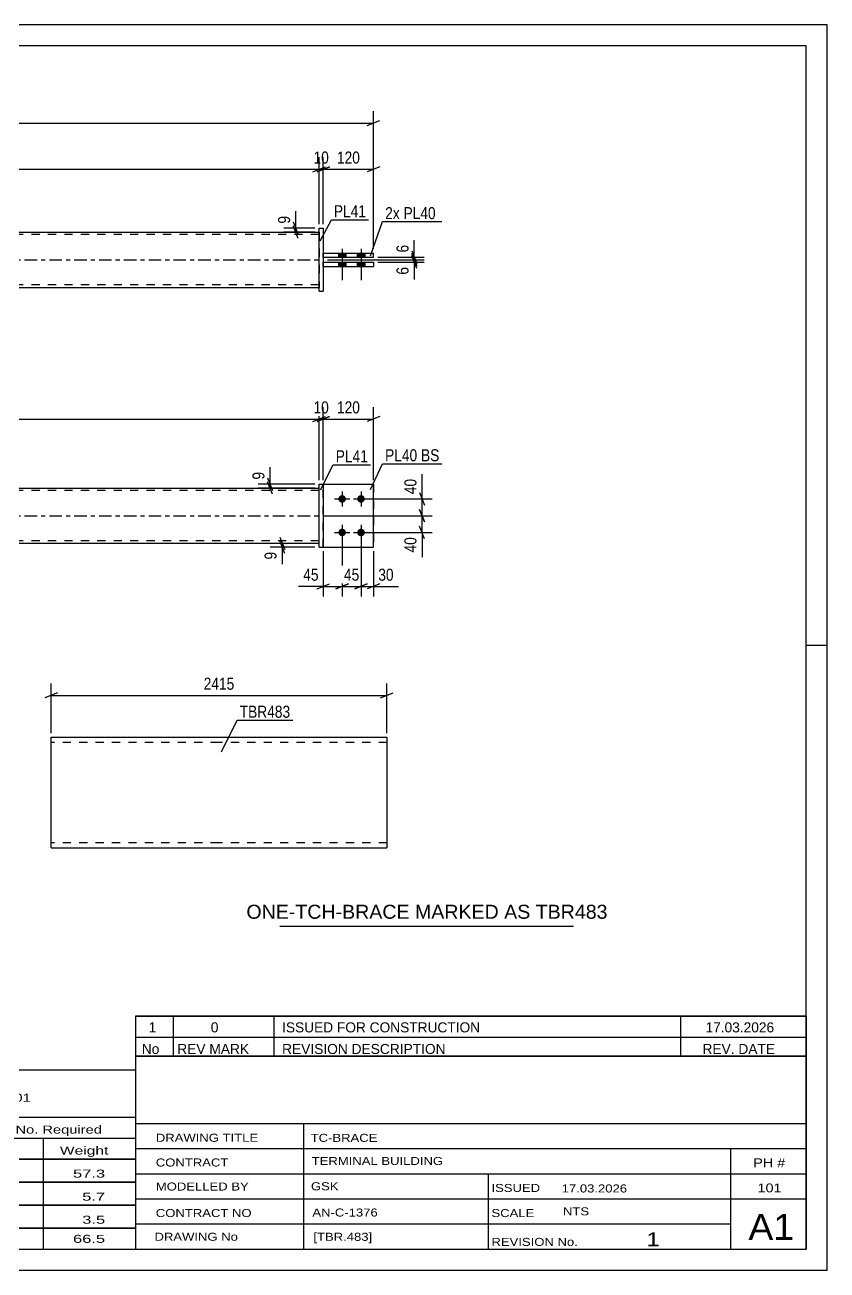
# Model space of a CAD drawing. Header units: millimetres. Extents: x 0 to 420, y 0 to 297.
# Drawn here: x 228.7 to 420, y 0 to 297 of the extents above; entities that cross this region are included whole.
import ezdxf

# ---------------------------------------------------------------- set-up
doc = ezdxf.new("R2010")
doc.units = ezdxf.units.MM
doc.linetypes.add('DXK_LINE_DOT2', pattern=[3.9198, 1.9599, -1.9599])
doc.linetypes.add('DXK_LINE_DOT3', pattern=[5.9187, 2.979, -0.9799, 0.9799, -0.9799])
doc.styles.add('Arial', font='ARIAL.TTF', dxfattribs={"height": 0.2})
doc.styles.add('Arial Narrow', font='ARIALN.TTF', dxfattribs={"height": 0.2})

# ---------------------------------------------------------------- blocks, each defined once
blk = doc.blocks.new('Unknown-582683763-1127')
at = {"color": 5, "linetype": 'Continuous'}
for p, q in [((420, 297), (0, 297)), ((420, 0), (420, 297)), ((415, 292), (5, 292)), ((415, 5), (415, 292)), ((420, 149), (415, 149)), ((5, 5), (415, 5)), ((0, 0), (420, 0))]:
    blk.add_line(p, q, dxfattribs=at)
blk = doc.blocks.new('Part-582683763-1392 - 1364')
at = {"color": 7, "linetype": 'DXK_LINE_DOT2'}
for p, q in [((299.83, 187.44), (311.83, 187.44)), ((299.83, 172.44), (299.83, 187.44)), ((299.83, 187.44), (311.83, 187.44)), ((311.83, 187.44), (311.83, 187.44)), ((311.83, 187.44), (311.83, 172.44)), ((299.83, 172.44), (299.83, 172.44)), ((299.83, 172.44), (311.83, 172.44)), ((299.83, 172.44), (311.83, 172.44))]:
    blk.add_line(p, q, dxfattribs=at)
blk = doc.blocks.new('Part-582683763-1413 - 1364')
at = {"color": 2, "linetype": 'Continuous'}
for p, q in [((298.83, 187.44), (299.83, 187.44)), ((298.83, 172.44), (298.83, 187.44)), ((299.83, 187.44), (299.83, 172.44)), ((298.83, 172.44), (298.83, 172.44)), ((298.83, 172.44), (299.83, 172.44))]:
    blk.add_line(p, q, dxfattribs=at)
at = {"color": 7, "linetype": 'DXK_LINE_DOT2'}
for p, q in [((298.83, 187.44), (299.83, 187.44)), ((298.83, 172.44), (299.83, 172.44))]:
    blk.add_line(p, q, dxfattribs=at)
blk = doc.blocks.new('Part-582683763-1397 - 1364')
at = {"color": 2, "linetype": 'Continuous'}
for p, q in [((299.83, 187.44), (311.83, 187.44)), ((311.83, 187.44), (311.83, 187.44)), ((311.83, 172.44), (311.83, 187.44)), ((299.83, 172.44), (311.83, 172.44))]:
    blk.add_line(p, q, dxfattribs=at)
at = {"color": 7, "linetype": 'DXK_LINE_DOT2'}
for p, q in [((299.83, 187.44), (311.83, 187.44)), ((299.83, 172.44), (299.83, 187.44)), ((299.83, 172.44), (299.83, 172.44)), ((299.83, 172.44), (311.83, 172.44))]:
    blk.add_line(p, q, dxfattribs=at)
blk = doc.blocks.new('Part-582683763-1412 - 1364')
at = {"linetype": 'Continuous'}
blk.add_hatch(color=2, dxfattribs=at).paths.add_polyline_path([(152.73, 186.54), (151.93, 187.94), (153.53, 187.94)])
at = {"color": 2, "linetype": 'Continuous'}
for p, q in [((152.73, 186.54), (151.93, 187.94)), ((151.93, 187.94), (153.53, 187.94)), ((153.53, 187.94), (152.73, 186.54)), ((122.73, 186.54), (210.73, 186.54)), ((210.83, 186.54), (298.83, 186.54)), ((210.73, 173.34), (122.73, 173.34)), ((298.83, 173.34), (210.83, 173.34))]:
    blk.add_line(p, q, dxfattribs=at)
at = {"color": 7, "linetype": 'DXK_LINE_DOT2'}
for p, q in [((122.73, 173.34), (122.73, 186.54)), ((210.73, 185.94), (122.73, 185.94)), ((298.83, 185.94), (210.83, 185.94)), ((298.83, 173.34), (298.83, 186.54)), ((210.73, 173.94), (122.73, 173.94)), ((298.83, 173.94), (210.83, 173.94))]:
    blk.add_line(p, q, dxfattribs=at)
at = {"color": 7, "linetype": 'DXK_LINE_DOT3'}
for p, q in [((122.73, 179.94), (210.73, 179.94)), ((210.83, 179.94), (298.83, 179.94))]:
    blk.add_line(p, q, dxfattribs=at)
at = {"color": 2, "linetype": 'Continuous'}
blk.add_circle((152.73, 187.44), 1, dxfattribs=at)
blk = doc.blocks.new('Bolt-582683763-1425 - 1364')
at = {"linetype": 'Continuous'}
for points in [[(304.33, 184.84), (304.52, 184.82), (304.69, 184.76), (304.86, 184.67), (305, 184.54), (305.11, 184.39), (305.18, 184.22), (305.22, 184.03), (305.22, 183.85), (305.18, 183.66), (305.11, 183.49), (305, 183.34), (304.86, 183.21), (304.69, 183.12), (304.52, 183.06), (304.33, 183.04), (304.14, 183.06), (303.96, 183.12), (303.8, 183.21), (303.66, 183.34), (303.55, 183.49), (303.47, 183.66), (303.43, 183.85), (303.43, 184.03), (303.47, 184.22), (303.55, 184.39), (303.66, 184.54), (303.8, 184.67), (303.96, 184.76), (304.14, 184.82)], [(308.83, 184.84), (309.02, 184.82), (309.19, 184.76), (309.36, 184.67), (309.5, 184.54), (309.61, 184.39), (309.68, 184.22), (309.72, 184.03), (309.72, 183.85), (309.68, 183.66), (309.61, 183.49), (309.5, 183.34), (309.36, 183.21), (309.19, 183.12), (309.02, 183.06), (308.83, 183.04), (308.64, 183.06), (308.46, 183.12), (308.3, 183.21), (308.16, 183.34), (308.05, 183.49), (307.97, 183.66), (307.93, 183.85), (307.93, 184.03), (307.97, 184.22), (308.05, 184.39), (308.16, 184.54), (308.3, 184.67), (308.46, 184.76), (308.64, 184.82)], [(304.33, 176.84), (304.52, 176.82), (304.69, 176.76), (304.86, 176.67), (305, 176.54), (305.11, 176.39), (305.18, 176.22), (305.22, 176.03), (305.22, 175.85), (305.18, 175.66), (305.11, 175.49), (305, 175.34), (304.86, 175.21), (304.69, 175.12), (304.52, 175.06), (304.33, 175.04), (304.14, 175.06), (303.96, 175.12), (303.8, 175.21), (303.66, 175.34), (303.55, 175.49), (303.47, 175.66), (303.43, 175.85), (303.43, 176.03), (303.47, 176.22), (303.55, 176.39), (303.66, 176.54), (303.8, 176.67), (303.96, 176.76), (304.14, 176.82)], [(308.83, 176.84), (309.02, 176.82), (309.19, 176.76), (309.36, 176.67), (309.5, 176.54), (309.61, 176.39), (309.68, 176.22), (309.72, 176.03), (309.72, 175.85), (309.68, 175.66), (309.61, 175.49), (309.5, 175.34), (309.36, 175.21), (309.19, 175.12), (309.02, 175.06), (308.83, 175.04), (308.64, 175.06), (308.46, 175.12), (308.3, 175.21), (308.16, 175.34), (308.05, 175.49), (307.97, 175.66), (307.93, 175.85), (307.93, 176.03), (307.97, 176.22), (308.05, 176.39), (308.16, 176.54), (308.3, 176.67), (308.46, 176.76), (308.64, 176.82)]]:
    blk.add_hatch(color=1, dxfattribs=at).paths.add_polyline_path(points)
at = {"color": 1, "linetype": 'Continuous'}
for p, q in [((304.33, 185.74), (304.33, 182.14)), ((308.83, 185.74), (308.83, 182.14)), ((302.53, 183.94), (306.13, 183.94)), ((307.03, 183.94), (310.63, 183.94)), ((302.53, 175.94), (306.13, 175.94)), ((304.33, 177.74), (304.33, 174.14)), ((307.03, 175.94), (310.63, 175.94)), ((308.83, 177.74), (308.83, 174.14))]:
    blk.add_line(p, q, dxfattribs=at)
blk = doc.blocks.new('Bolt-582683763-1770 - 1765')
at = {"linetype": 'Continuous'}
for points in [[(305.23, 242.59), (303.43, 242.59), (303.43, 241.59), (305.23, 241.59)], [(305.23, 242.59), (303.43, 242.59), (303.43, 241.59), (305.23, 241.59)], [(309.73, 242.59), (307.93, 242.59), (307.93, 241.59), (309.73, 241.59)], [(309.73, 242.59), (307.93, 242.59), (307.93, 241.59), (309.73, 241.59)], [(305.23, 240.39), (303.43, 240.39), (303.43, 239.39), (305.23, 239.39)], [(305.23, 240.39), (303.43, 240.39), (303.43, 239.39), (305.23, 239.39)], [(309.73, 240.39), (307.93, 240.39), (307.93, 239.39), (309.73, 239.39)], [(309.73, 240.39), (307.93, 240.39), (307.93, 239.39), (309.73, 239.39)]]:
    blk.add_hatch(color=1, dxfattribs=at).paths.add_polyline_path(points)
at = {"color": 1, "linetype": 'Continuous'}
for p, q in [((304.33, 243.59), (304.33, 236.09)), ((304.33, 243.59), (304.33, 236.09)), ((308.83, 243.59), (308.83, 236.09)), ((308.83, 243.59), (308.83, 236.09)), ((303.43, 242.59), (303.43, 241.59)), ((303.43, 242.59), (303.43, 241.59)), ((305.23, 242.59), (305.23, 241.59)), ((305.23, 242.59), (305.23, 241.59)), ((307.93, 242.59), (307.93, 241.59)), ((307.93, 242.59), (307.93, 241.59)), ((309.73, 242.59), (309.73, 241.59)), ((309.73, 242.59), (309.73, 241.59)), ((303.43, 240.39), (303.43, 239.39)), ((303.43, 240.39), (303.43, 239.39)), ((305.23, 240.39), (305.23, 239.39)), ((305.23, 240.39), (305.23, 239.39)), ((307.93, 240.39), (307.93, 239.39)), ((307.93, 240.39), (307.93, 239.39)), ((309.73, 240.39), (309.73, 239.39)), ((309.73, 240.39), (309.73, 239.39))]:
    blk.add_line(p, q, dxfattribs=at)
blk = doc.blocks.new('Part-582683763-1796 - 1765')
at = {"color": 2, "linetype": 'Continuous'}
for p, q in [((298.83, 248.49), (298.83, 248.49)), ((298.83, 233.49), (298.83, 248.49)), ((298.83, 248.49), (299.83, 248.49)), ((299.83, 248.49), (299.83, 248.49)), ((299.83, 248.49), (299.83, 233.49)), ((298.83, 233.49), (299.83, 233.49)), ((298.83, 233.49), (298.83, 233.49)), ((299.83, 233.49), (299.83, 233.49))]:
    blk.add_line(p, q, dxfattribs=at)
at = {"color": 7, "linetype": 'DXK_LINE_DOT2'}
for p, q in [((298.83, 248.49), (299.83, 248.49)), ((298.83, 233.49), (299.83, 233.49)), ((299.83, 233.49), (299.83, 233.49))]:
    blk.add_line(p, q, dxfattribs=at)
blk = doc.blocks.new('Part-582683763-1801 - 1765')
at = {"color": 2, "linetype": 'Continuous'}
for p, q in [((299.83, 242.59), (311.83, 242.59)), ((299.83, 241.59), (299.83, 242.59)), ((299.83, 241.59), (299.83, 241.59)), ((299.83, 241.59), (311.83, 241.59)), ((311.83, 241.59), (311.83, 242.59))]:
    blk.add_line(p, q, dxfattribs=at)
at = {"color": 7, "linetype": 'DXK_LINE_DOT2'}
for p, q in [((299.83, 242.59), (311.83, 242.59)), ((299.83, 241.59), (311.83, 241.59))]:
    blk.add_line(p, q, dxfattribs=at)
blk = doc.blocks.new('Part-582683763-1806 - 1765')
at = {"color": 2, "linetype": 'Continuous'}
for p, q in [((299.83, 240.39), (311.83, 240.39)), ((299.83, 239.39), (299.83, 240.39)), ((299.83, 239.39), (299.83, 239.39)), ((299.83, 239.39), (311.83, 239.39)), ((311.83, 240.39), (311.83, 239.39))]:
    blk.add_line(p, q, dxfattribs=at)
at = {"color": 7, "linetype": 'DXK_LINE_DOT2'}
for p, q in [((299.83, 240.39), (311.83, 240.39)), ((299.83, 239.39), (311.83, 239.39))]:
    blk.add_line(p, q, dxfattribs=at)
blk = doc.blocks.new('Part-582683763-1811 - 1765')
at = {"linetype": 'Continuous'}
blk.add_hatch(color=2, dxfattribs=at).paths.add_polyline_path([(152.73, 240.99), (151.93, 242.39), (153.53, 242.39)])
at = {"color": 2, "linetype": 'Continuous'}
for p, q in [((122.73, 247.59), (210.73, 247.59)), ((210.83, 247.59), (298.83, 247.59)), ((152.73, 240.99), (151.93, 242.39)), ((151.93, 242.39), (153.53, 242.39)), ((153.53, 242.39), (152.73, 240.99)), ((122.73, 234.39), (210.73, 234.39)), ((210.83, 234.39), (298.83, 234.39))]:
    blk.add_line(p, q, dxfattribs=at)
at = {"color": 7, "linetype": 'DXK_LINE_DOT2'}
for p, q in [((122.73, 234.39), (122.73, 247.59)), ((210.73, 246.99), (122.73, 246.99)), ((298.83, 246.99), (210.83, 246.99)), ((298.83, 247.59), (298.83, 234.39)), ((210.73, 234.99), (122.73, 234.99)), ((298.83, 234.99), (210.83, 234.99))]:
    blk.add_line(p, q, dxfattribs=at)
at = {"color": 7, "linetype": 'DXK_LINE_DOT3'}
for p, q in [((122.73, 240.99), (210.73, 240.99)), ((210.83, 240.99), (298.83, 240.99))]:
    blk.add_line(p, q, dxfattribs=at)
at = {"color": 2, "linetype": 'Continuous'}
blk.add_circle((152.73, 241.89), 1, dxfattribs=at)
blk = doc.blocks.new('Part-582683763-2281 - 2275')
at = {"color": 2, "linetype": 'Continuous'}
for p, q in [((234.91, 103.08), (234.91, 127.08)), ((234.91, 127.08), (274.91, 127.08)), ((275.01, 127.08), (315.01, 127.08)), ((315.01, 127.08), (315.01, 100.68)), ((234.91, 101.38), (234.91, 103.08)), ((234.91, 100.86), (234.91, 101.38)), ((234.91, 100.68), (234.91, 100.86)), ((234.91, 100.68), (274.91, 100.68)), ((275.01, 100.68), (315.01, 100.68))]:
    blk.add_line(p, q, dxfattribs=at)
at = {"color": 7, "linetype": 'DXK_LINE_DOT2'}
for p, q in [((274.91, 125.88), (234.91, 125.88)), ((315.01, 125.88), (275.01, 125.88)), ((234.91, 102.16), (234.91, 103.08)), ((234.91, 101.38), (234.91, 102.62)), ((234.91, 101.88), (234.91, 101.97)), ((234.91, 101.88), (234.91, 101.97)), ((274.91, 101.88), (234.91, 101.88)), ((315.01, 101.88), (275.01, 101.88)), ((315.01, 101.88), (315.01, 101.97))]:
    blk.add_line(p, q, dxfattribs=at)
blk = doc.blocks.new('StraightDimension-582683763-1557 - 1364')
at = {"color": 7, "linetype": 'Continuous'}
for p, q in [((297.83, 173.34), (287.18, 173.34)), ((297.83, 172.44), (287.18, 172.44)), ((289.43, 174.84), (290.63, 171.84)), ((290.63, 170.94), (289.43, 173.94)), ((290.03, 172.44), (290.03, 173.34))]:
    blk.add_line(p, q, dxfattribs=at)
at = {"color": 0}
blk.add_wipeout([(289.28, 171.91), (285.08, 171.91), (285.08, 168.89), (289.28, 168.89)], dxfattribs=at)
at = {"color": 7, "linetype": 'Continuous'}
blk.add_line((290.03, 172.44), (290.03, 168.36), dxfattribs=at)
blk.add_line((290.03, 172.44), (290.03, 168.36), dxfattribs=at)
at = {"color": 3, "style": 'Arial Narrow'}
blk.add_text('9', height=2.86, rotation=90.0002, dxfattribs=at).set_placement((288.68, 169.49))
blk = doc.blocks.new('StraightDimension-582683763-1489 - 1364')
at = {"color": 7, "linetype": 'Continuous'}
for p, q in [((322.79, 181.44), (323.99, 178.44)), ((299.83, 179.94), (325.79, 179.94)), ((323.39, 175.94), (323.39, 179.94)), ((309.83, 175.94), (325.79, 175.94)), ((323.99, 174.44), (322.79, 177.44))]:
    blk.add_line(p, q, dxfattribs=at)
at = {"color": 0}
blk.add_wipeout([(322.64, 175.41), (318.44, 175.41), (318.44, 170.56), (322.64, 170.56)], dxfattribs=at)
at = {"color": 7, "linetype": 'Continuous'}
blk.add_line((323.39, 175.94), (323.39, 170.03), dxfattribs=at)
blk.add_line((323.39, 175.94), (323.39, 170.03), dxfattribs=at)
at = {"color": 3, "style": 'Arial Narrow'}
blk.add_text('40', height=2.863, rotation=90.0002, dxfattribs=at).set_placement((322.04, 171.16))
blk = doc.blocks.new('StraightDimension-582683763-1692 - 1364')
at = {"color": 7, "linetype": 'Continuous'}
for p, q in [((122.73, 188.44), (122.73, 205.84)), ((298.83, 188.44), (298.83, 205.84)), ((124.23, 203.59), (121.23, 202.39)), ((122.73, 202.99), (298.83, 202.99)), ((297.33, 202.39), (300.33, 203.59))]:
    blk.add_line(p, q, dxfattribs=at)
at = {"color": 0}
blk.add_wipeout([(215.03, 203.74), (215.03, 207.94), (206.52, 207.94), (206.52, 203.74)], dxfattribs=at)
at = {"color": 3, "style": 'Arial Narrow'}
blk.add_text('2415', height=2.863, dxfattribs=at).set_placement((207.12, 204.34))
blk = doc.blocks.new('StraightDimension-582683763-1517 - 1364')
at = {"color": 7, "linetype": 'Continuous'}
for p, q in [((304.33, 174.94), (304.33, 160.68)), ((299.83, 171.44), (299.83, 160.68)), ((298.33, 162.48), (301.33, 163.68)), ((305.83, 163.68), (302.83, 162.48)), ((299.83, 163.08), (304.33, 163.08))]:
    blk.add_line(p, q, dxfattribs=at)
at = {"color": 0}
blk.add_wipeout([(299.3, 163.83), (299.3, 168.03), (294.45, 168.03), (294.45, 163.83)], dxfattribs=at)
at = {"color": 7, "linetype": 'Continuous'}
blk.add_line((299.83, 163.08), (293.92, 163.08), dxfattribs=at)
blk.add_line((299.83, 163.08), (293.92, 163.08), dxfattribs=at)
at = {"color": 3, "style": 'Arial Narrow'}
blk.add_text('45', height=2.863, dxfattribs=at).set_placement((295.05, 164.43))
blk = doc.blocks.new('StraightDimension-582683763-1459 - 1364')
at = {"color": 7, "linetype": 'Continuous'}
for p, q in [((297.83, 187.44), (284.29, 187.44)), ((286.54, 188.94), (287.74, 185.94)), ((287.74, 185.04), (286.54, 188.04)), ((287.14, 186.54), (287.14, 187.44)), ((297.83, 186.54), (284.29, 186.54))]:
    blk.add_line(p, q, dxfattribs=at)
at = {"color": 0}
blk.add_wipeout([(286.39, 190.99), (282.19, 190.99), (282.19, 187.96), (286.39, 187.96)], dxfattribs=at)
at = {"color": 7, "linetype": 'Continuous'}
blk.add_line((287.14, 187.44), (287.14, 191.52), dxfattribs=at)
blk.add_line((287.14, 187.44), (287.14, 191.52), dxfattribs=at)
at = {"color": 3, "style": 'Arial Narrow'}
blk.add_text('9', height=2.86, rotation=90.0002, dxfattribs=at).set_placement((285.79, 188.56))
blk = doc.blocks.new('StraightDimension-582683763-1470 - 1364')
at = {"color": 7, "linetype": 'Continuous'}
for p, q in [((322.79, 185.44), (323.99, 182.44)), ((309.83, 183.94), (325.79, 183.94)), ((323.99, 178.44), (322.79, 181.44)), ((323.39, 179.94), (323.39, 183.94)), ((299.83, 179.94), (325.79, 179.94))]:
    blk.add_line(p, q, dxfattribs=at)
at = {"color": 0}
blk.add_wipeout([(322.64, 189.32), (318.44, 189.32), (318.44, 184.46), (322.64, 184.46)], dxfattribs=at)
at = {"color": 7, "linetype": 'Continuous'}
blk.add_line((323.39, 183.94), (323.39, 189.85), dxfattribs=at)
blk.add_line((323.39, 183.94), (323.39, 189.85), dxfattribs=at)
at = {"color": 3, "style": 'Arial Narrow'}
blk.add_text('40', height=2.863, rotation=90.0002, dxfattribs=at).set_placement((322.04, 185.06))
blk = doc.blocks.new('StraightDimension-582683763-1533 - 1364')
at = {"color": 7, "linetype": 'Continuous'}
for p, q in [((304.33, 174.94), (304.33, 160.68)), ((308.83, 174.94), (308.83, 160.68)), ((302.83, 162.48), (305.83, 163.68)), ((310.33, 163.68), (307.33, 162.48)), ((304.33, 163.08), (308.83, 163.08))]:
    blk.add_line(p, q, dxfattribs=at)
at = {"color": 0}
blk.add_wipeout([(309.01, 163.83), (309.01, 168.03), (304.15, 168.03), (304.15, 163.83)], dxfattribs=at)
at = {"color": 3, "style": 'Arial Narrow'}
blk.add_text('45', height=2.863, dxfattribs=at).set_placement((304.75, 164.43))
blk = doc.blocks.new('StraightDimension-582683763-1543 - 1364')
at = {"color": 7, "linetype": 'Continuous'}
for p, q in [((308.83, 174.94), (308.83, 160.68)), ((311.83, 171.44), (311.83, 160.68)), ((307.33, 162.48), (310.33, 163.68)), ((313.33, 163.68), (310.33, 162.48)), ((308.83, 163.08), (311.83, 163.08))]:
    blk.add_line(p, q, dxfattribs=at)
at = {"color": 0}
blk.add_wipeout([(317.21, 163.83), (317.21, 168.03), (312.35, 168.03), (312.35, 163.83)], dxfattribs=at)
at = {"color": 7, "linetype": 'Continuous'}
blk.add_line((311.83, 163.08), (317.73, 163.08), dxfattribs=at)
blk.add_line((311.83, 163.08), (317.73, 163.08), dxfattribs=at)
at = {"color": 3, "style": 'Arial Narrow'}
blk.add_text('30', height=2.863, dxfattribs=at).set_placement((312.95, 164.43))
blk = doc.blocks.new('StraightDimension-582683763-1675 - 1364')
at = {"color": 7, "linetype": 'Continuous'}
for p, q in [((298.83, 188.44), (298.83, 205.84)), ((299.83, 188.44), (299.83, 205.84)), ((297.33, 202.39), (300.33, 203.59)), ((301.33, 203.59), (298.33, 202.39)), ((298.83, 202.99), (299.83, 202.99))]:
    blk.add_line(p, q, dxfattribs=at)
at = {"color": 0}
blk.add_wipeout([(301.76, 203.74), (301.76, 207.94), (296.9, 207.94), (296.9, 203.74)], dxfattribs=at)
at = {"color": 3, "style": 'Arial Narrow'}
blk.add_text('10', height=2.863, dxfattribs=at).set_placement((297.5, 204.34))
blk = doc.blocks.new('StraightDimension-582683763-1653 - 1364')
at = {"color": 7, "linetype": 'Continuous'}
for p, q in [((299.83, 188.44), (299.83, 205.84)), ((311.83, 188.44), (311.83, 205.84)), ((298.33, 202.39), (301.33, 203.59)), ((299.83, 202.99), (311.83, 202.99)), ((313.33, 203.59), (310.33, 202.39))]:
    blk.add_line(p, q, dxfattribs=at)
at = {"color": 0}
blk.add_wipeout([(309.17, 203.74), (309.17, 207.94), (302.49, 207.94), (302.49, 203.74)], dxfattribs=at)
at = {"color": 3, "style": 'Arial Narrow'}
blk.add_text('120', height=2.863, dxfattribs=at).set_placement((303.09, 204.34))
blk = doc.blocks.new('StraightDimension-582683763-1855 - 1765')
at = {"color": 7, "linetype": 'Continuous'}
for p, q in [((298.83, 249.49), (298.83, 265.43)), ((299.83, 249.49), (299.83, 265.43)), ((297.33, 261.98), (300.33, 263.18)), ((301.33, 263.18), (298.33, 261.98)), ((298.83, 262.58), (299.83, 262.58))]:
    blk.add_line(p, q, dxfattribs=at)
at = {"color": 0}
blk.add_wipeout([(301.76, 263.33), (301.76, 267.53), (296.9, 267.53), (296.9, 263.33)], dxfattribs=at)
at = {"color": 3, "style": 'Arial Narrow'}
blk.add_text('10', height=2.863, dxfattribs=at).set_placement((297.5, 263.93))
blk = doc.blocks.new('StraightDimension-582683763-1865 - 1765')
at = {"color": 7, "linetype": 'Continuous'}
for p, q in [((299.83, 249.49), (299.83, 265.43)), ((311.83, 243.59), (311.83, 265.43)), ((298.33, 261.98), (301.33, 263.18)), ((299.83, 262.58), (311.83, 262.58)), ((313.33, 263.18), (310.33, 261.98))]:
    blk.add_line(p, q, dxfattribs=at)
at = {"color": 0}
blk.add_wipeout([(309.17, 263.33), (309.17, 267.53), (302.49, 267.53), (302.49, 263.33)], dxfattribs=at)
at = {"color": 3, "style": 'Arial Narrow'}
blk.add_text('120', height=2.863, dxfattribs=at).set_placement((303.09, 263.93))
blk = doc.blocks.new('StraightDimension-582683763-1814 - 1765')
at = {"color": 7, "linetype": 'Continuous'}
for p, q in [((109.73, 243.59), (109.73, 276.44)), ((311.83, 243.59), (311.83, 276.44)), ((111.23, 274.19), (108.23, 272.99)), ((109.73, 273.59), (311.83, 273.59)), ((310.33, 272.99), (313.33, 274.19))]:
    blk.add_line(p, q, dxfattribs=at)
at = {"color": 0}
blk.add_wipeout([(215.03, 274.34), (215.03, 278.54), (206.52, 278.54), (206.52, 274.34)], dxfattribs=at)
at = {"color": 3, "style": 'Arial Narrow'}
blk.add_text('2675', height=2.863, dxfattribs=at).set_placement((207.12, 274.94))
blk = doc.blocks.new('StraightDimension-582683763-1845 - 1765')
at = {"color": 7, "linetype": 'Continuous'}
for p, q in [((122.73, 249.49), (122.73, 265.43)), ((298.83, 249.49), (298.83, 265.43)), ((124.23, 263.18), (121.23, 261.98)), ((122.73, 262.58), (298.83, 262.58)), ((297.33, 261.98), (300.33, 263.18))]:
    blk.add_line(p, q, dxfattribs=at)
at = {"color": 0}
blk.add_wipeout([(215.03, 263.33), (215.03, 267.53), (206.52, 267.53), (206.52, 263.33)], dxfattribs=at)
at = {"color": 3, "style": 'Arial Narrow'}
blk.add_text('2415', height=2.863, dxfattribs=at).set_placement((207.12, 263.93))
blk = doc.blocks.new('StraightDimension-582683763-1940 - 1765')
at = {"color": 7, "linetype": 'Continuous'}
for p, q in [((300.83, 240.99), (323.92, 240.99)), ((312.83, 241.59), (323.92, 241.59)), ((320.92, 243.09), (322.12, 240.09)), ((322.12, 239.49), (320.92, 242.49)), ((321.52, 240.99), (321.52, 241.59))]:
    blk.add_line(p, q, dxfattribs=at)
at = {"color": 0}
blk.add_wipeout([(320.77, 245.14), (316.57, 245.14), (316.57, 242.11), (320.77, 242.11)], dxfattribs=at)
at = {"color": 7, "linetype": 'Continuous'}
blk.add_line((321.52, 241.59), (321.52, 245.66), dxfattribs=at)
blk.add_line((321.52, 241.59), (321.52, 245.66), dxfattribs=at)
at = {"color": 3, "style": 'Arial Narrow'}
blk.add_text('6', height=2.86, rotation=90.0002, dxfattribs=at).set_placement((320.17, 242.71))
blk = doc.blocks.new('StraightDimension-582683763-1931 - 1765')
at = {"color": 7, "linetype": 'Continuous'}
for p, q in [((300.83, 240.99), (323.92, 240.99)), ((320.92, 242.49), (322.12, 239.49)), ((322.12, 238.89), (320.92, 241.89)), ((321.52, 240.39), (321.52, 240.99)), ((312.83, 240.39), (323.92, 240.39))]:
    blk.add_line(p, q, dxfattribs=at)
at = {"color": 0}
blk.add_wipeout([(320.77, 239.86), (316.57, 239.86), (316.57, 236.83), (320.77, 236.83)], dxfattribs=at)
at = {"color": 7, "linetype": 'Continuous'}
blk.add_line((321.52, 240.39), (321.52, 236.31), dxfattribs=at)
blk.add_line((321.52, 240.39), (321.52, 236.31), dxfattribs=at)
at = {"color": 3, "style": 'Arial Narrow'}
blk.add_text('6', height=2.86, rotation=90.0002, dxfattribs=at).set_placement((320.17, 237.43))
blk = doc.blocks.new('StraightDimension-582683763-1950 - 1765')
at = {"color": 7, "linetype": 'Continuous'}
for p, q in [((292.65, 249.99), (293.85, 246.99)), ((297.83, 248.49), (290.4, 248.49)), ((297.83, 247.59), (290.4, 247.59)), ((293.85, 246.09), (292.65, 249.09)), ((293.25, 247.59), (293.25, 248.49))]:
    blk.add_line(p, q, dxfattribs=at)
at = {"color": 0}
blk.add_wipeout([(292.5, 252.04), (288.3, 252.04), (288.3, 249.01), (292.5, 249.01)], dxfattribs=at)
at = {"color": 7, "linetype": 'Continuous'}
blk.add_line((293.25, 248.49), (293.25, 252.56), dxfattribs=at)
blk.add_line((293.25, 248.49), (293.25, 252.56), dxfattribs=at)
at = {"color": 3, "style": 'Arial Narrow'}
blk.add_text('9', height=2.86, rotation=90.0002, dxfattribs=at).set_placement((291.9, 249.61))
blk = doc.blocks.new('StraightDimension-582683763-2286 - 2275')
at = {"color": 7, "linetype": 'Continuous'}
for p, q in [((234.91, 128.08), (234.91, 139.93)), ((315.01, 128.08), (315.01, 139.93)), ((236.41, 137.68), (233.41, 136.48)), ((234.91, 137.08), (315.01, 137.08)), ((313.51, 136.48), (316.51, 137.68))]:
    blk.add_line(p, q, dxfattribs=at)
at = {"color": 0}
blk.add_wipeout([(279.21, 137.83), (279.21, 142.03), (270.7, 142.03), (270.7, 137.83)], dxfattribs=at)
at = {"color": 3, "style": 'Arial Narrow'}
blk.add_text('2415', height=2.863, dxfattribs=at).set_placement((271.3, 138.43))
blk = doc.blocks.new('Unknown-582683763-3925')
at = {"color": 7, "linetype": 'Continuous'}
for p, q in [((255, 51.05), (255, 5)), ((255, 51.05), (415, 51.05)), ((415, 51), (415, 5)), ((255, 35), (415, 35)), ((295.14, 35), (295.14, 5)), ((255, 29), (415, 29)), ((397, 5.05), (397, 29.05)), ((255, 23), (415, 23)), ((339.14, 23), (339.14, 5)), ((255, 17), (415, 17)), ((255, 11), (397, 11)), ((255, 5), (415, 5))]:
    blk.add_line(p, q, dxfattribs=at)
at = {"color": 7, "style": 'Arial Narrow'}
for s, height, width, p in [('DRAWING TITLE', 1.9089, 1.425378, (259.88, 30.61)), ('TC-BRACE', 1.909, 1.425378, (296.81, 30.59)), ('TERMINAL BUILDING', 1.9089, 1.425378, (297.06, 25.07)), ('CONTRACT', 1.909, 1.425378, (259.88, 24.71)), ('MODELLED BY', 1.9089, 1.425378, (259.88, 18.98)), ('GSK', 1.909, 1.425378, (296.88, 19.04)), ('ISSUED', 1.909, 1.425378, (339.94, 18.64)), ('17.03.2026', 1.909, 1.425378, (356.69, 18.52)), ('CONTRACT NO', 1.9089, 1.425378, (259.88, 12.66)), ('AN-C-1376', 1.909, 1.425378, (297.23, 12.78)), ('SCALE', 1.909, 1.425378, (339.94, 12.65)), ('A1', 6.204, 1.25, (401.24, 7.2)), ('DRAWING No', 1.909, 1.425378, (259.56, 7)), ('[TBR.483]', 1.909, 1.425378, (297.46, 6.99)), ('1', 3.34, 1.5, (376.91, 5.68)), ('REVISION No.', 1.9089, 1.425378, (339.94, 5.77))]:
    blk.add_text(s, height=height, dxfattribs=dict(at, width=width)).set_placement(p)
at = {"color": 7, "linetype": 'Continuous', "style": 'Arial Narrow'}
for s, height, width, p in [('PH #', 2.1, 1.42538, (402.4, 24.55)), ('101', 2.1, 1.42538, (403.41, 18.55)), ('NTS', 1.909, 1.425378, (357, 13.05))]:
    blk.add_text(s, height=height, dxfattribs=dict(at, width=width)).set_placement(p)
blk = doc.blocks.new('Unknown-582683763-3926')
at = {"color": 7, "linetype": 'Continuous'}
for p, q in [((255, 60.55), (415, 60.55)), ((415, 60.55), (255, 60.55)), ((255, 60.55), (255, 55.55)), ((264, 60.55), (264, 55.55)), ((288, 60.55), (288, 55.55)), ((385, 60.55), (385, 55.55)), ((415, 60.55), (415, 55.55)), ((255, 55.55), (415, 55.55)), ((255, 55.55), (255, 51.05)), ((255, 55.55), (415, 55.55)), ((264, 55.55), (264, 51.05)), ((288, 55.55), (288, 51.05)), ((385, 55.55), (385, 51.05)), ((415, 55.55), (415, 51.05)), ((415, 51.05), (255, 51.05))]:
    blk.add_line(p, q, dxfattribs=at)
at = {"color": 7, "linetype": 'Continuous', "style": 'Arial Narrow'}
for s, height, width, p in [('1', 2.39, 1.196471, (258.16, 56.7)), ('0', 2.39, 1.196471, (273, 56.7)), ('ISSUED FOR CONSTRUCTION', 2.3861, 1.196471, (290, 56.7)), ('17.03.2026', 2.386, 1.196471, (391, 56.7)), ('No', 2.386, 1.2, (256.54, 51.55)), ('REV MARK', 2.386, 1.2, (265, 51.55)), ('REVISION DESCRIPTION', 2.3861, 1.2, (290, 51.55)), ('REV. DATE', 2.386, 1.2, (390.28, 51.55))]:
    blk.add_text(s, height=height, dxfattribs=dict(at, width=width)).set_placement(p)
blk = doc.blocks.new('Unknown-582683763-3927')
at = {"color": 7, "linetype": 'Continuous'}
for p, q in [((95, 47.75), (255, 47.75)), ((95, 36.5), (95, 47.75)), ((255, 47.75), (255, 36.5)), ((95, 36.5), (255, 36.5)), ((95, 36.5), (95, 31.5)), ((255, 36.5), (255, 31.5)), ((95, 31.5), (255, 31.5)), ((95, 31.5), (95, 26.5)), ((119, 31.5), (119, 26.5)), ((154.5, 31.5), (154.5, 26.5)), ((180.5, 31.5), (180.5, 26.5)), ((193.5, 31.5), (193.5, 26.5)), ((211, 31.5), (211, 26.5)), ((233, 31.5), (233, 26.5)), ((255, 31.5), (255, 26.5)), ((95, 26.5), (255, 26.5)), ((95, 26.45), (95, 21.05)), ((95, 26.45), (255, 26.45)), ((119, 26.5), (119, 21)), ((154.5, 26.5), (154.5, 21)), ((180.5, 26.5), (180.5, 21)), ((193.5, 26.5), (193.5, 21)), ((211, 26.5), (211, 21)), ((233, 26.5), (233, 21)), ((255, 26.45), (255, 21.05)), ((95, 21.05), (255, 21.05)), ((95, 20.95), (95, 15.55)), ((95, 20.95), (255, 20.95)), ((119, 21), (119, 15.5)), ((154.5, 21), (154.5, 15.5)), ((180.5, 21), (180.5, 15.5)), ((193.5, 21), (193.5, 15.5)), ((211, 21), (211, 15.5)), ((233, 21), (233, 15.5)), ((255, 20.95), (255, 15.55)), ((95, 15.55), (255, 15.55)), ((95, 15.45), (95, 10.05)), ((95, 15.45), (255, 15.45)), ((119, 15.5), (119, 10)), ((154.5, 15.5), (154.5, 10)), ((180.5, 15.5), (180.5, 10)), ((193.5, 15.5), (193.5, 10)), ((211, 15.5), (211, 10)), ((233, 15.5), (233, 10)), ((255, 15.45), (255, 10.05)), ((95, 10.05), (255, 10.05)), ((95, 10), (255, 10)), ((95, 10), (95, 5)), ((211, 10), (211, 5)), ((233, 10), (233, 5)), ((255, 10), (255, 5)), ((95, 5), (255, 5))]:
    blk.add_line(p, q, dxfattribs=at)
at = {"color": 7, "style": 'Arial Narrow'}
for s, height, width, p in [('GENERAL NOTES & WELD DETAILS :', 2.8633, 1.4, (96.15, 40.06)), ('REFER TYP DRAWING TYP-01', 1.9089, 1.6, (179.7, 40.16)), ("MATERIAL LIST FOR ASSEMBLY MK'D", 1.9089, 1.6, (96.15, 32.56)), ('TBR483', 1.909, 1.794707, (187.59, 32.47)), ('1', 1.91, 1.794707, (217.08, 32.56)), ('No. Required', 1.9089, 1.6, (226.41, 32.56)), ('Mark', 1.909, 1.7, (96.34, 27.5)), ('Profile', 1.909, 1.7, (129.41, 27.5)), ('Material', 1.909, 1.7, (159.54, 27.56)), ('No.', 1.909, 1.7, (184.5, 27.56)), ('Length', 1.909, 1.7, (195, 27.56)), ('Area', 1.909, 1.7, (217.5, 27.56)), ('Weight', 1.909, 1.7, (237, 27.56))]:
    blk.add_text(s, height=height, dxfattribs=dict(at, width=width)).set_placement(p)
at = {"color": 7, "linetype": 'Continuous', "style": 'Arial Narrow'}
for s, height, width, p in [('TBR483', 1.909, 1.794707, (96.5, 22.06)), ('SHS132*6', 1.909, 1.794707, (121, 22.06)), ('E350', 1.909, 1.794707, (160.74, 22.06)), ('1', 1.91, 1.794707, (184.86, 22.06)), ('2415', 1.909, 1.794707, (197.58, 22.06)), ('1.3', 1.909, 1.794707, (221.32, 22.06)), ('57.3', 1.909, 1.794707, (240.14, 22.06)), ('PL40', 1.909, 1.794707, (96.5, 16.56)), ('PL10*120', 1.909, 1.794707, (121, 16.56)), ('E350', 1.909, 1.794707, (160.74, 16.56)), ('4', 1.91, 1.794707, (184.86, 16.56)), ('150', 1.909, 1.794707, (199.77, 16.56)), ('0.0', 1.909, 1.794707, (221.32, 16.56)), ('5.7', 1.909, 1.794707, (242.33, 16.56)), ('PL41', 1.909, 1.794707, (96.5, 11.06)), ('PL10*150', 1.909, 1.794707, (121, 11.06)), ('E350', 1.909, 1.794707, (160.74, 11.06)), ('2', 1.91, 1.794707, (184.86, 11.06)), ('150', 1.909, 1.794707, (199.77, 11.06)), ('0.1', 1.909, 1.794707, (221.32, 11.06)), ('3.5', 1.909, 1.794707, (242.33, 11.06)), ('Total', 1.909, 1.7, (197.33, 6.5)), ('1.5', 1.909, 1.794707, (220.83, 6.5)), ('66.5', 1.909, 1.794707, (240.14, 6.5))]:
    blk.add_text(s, height=height, dxfattribs=dict(at, width=width)).set_placement(p)
blk = doc.blocks.new('Unknown-582683763-3928')
at = {"color": 7, "linetype": 'Continuous'}
blk.add_line((289.5, 82.05), (359.5, 82.05), dxfattribs=at)
at = {"color": 7, "style": 'Arial'}
blk.add_text('ONE-TCH-BRACE MARKED AS TBR483', height=3.3428, dxfattribs=at).set_placement((281.49, 83.8))
blk = doc.blocks.new('MarkSet-582683763-1756 - 1364')
at = {"color": 0}
blk.add_wipeout([(322.24, 192.92), (322.24, 195.92), (314.57, 195.92), (314.57, 192.92)], dxfattribs=at)
blk.add_wipeout([(322.24, 192.92), (322.24, 195.92), (314.57, 195.92), (314.57, 192.92)], dxfattribs=at)
at = {"color": 30, "linetype": 'Continuous'}
blk.add_line((311.08, 186.16), (313.97, 192.32), dxfattribs=at)
at = {"color": 0}
blk.add_wipeout([(327.53, 192.92), (327.53, 195.92), (323.14, 195.92), (323.14, 192.92)], dxfattribs=at)
blk.add_wipeout([(327.53, 192.92), (327.53, 195.92), (323.14, 195.92), (323.14, 192.92)], dxfattribs=at)
at = {"color": 30, "linetype": 'Continuous'}
blk.add_line((313.97, 192.32), (328.13, 192.32), dxfattribs=at)
at = {"color": 3, "style": 'Arial Narrow'}
for s, p in [('PL40', (314.57, 192.92)), ('BS', (323.14, 192.92))]:
    blk.add_text(s, height=2.863, dxfattribs=at).set_placement(p)
blk = doc.blocks.new('Mark-582683763-3775 - 1364')
at = {"color": 0}
blk.add_wipeout([(310.48, 192.69), (310.48, 195.69), (302.8, 195.69), (302.8, 192.69)], dxfattribs=at)
blk.add_wipeout([(310.48, 192.69), (310.48, 195.69), (302.8, 195.69), (302.8, 192.69)], dxfattribs=at)
at = {"color": 30, "linetype": 'Continuous'}
for p, q in [((299.14, 186.14), (302.2, 192.09)), ((302.2, 192.09), (311.08, 192.09))]:
    blk.add_line(p, q, dxfattribs=at)
at = {"color": 3, "style": 'Arial Narrow'}
blk.add_text('PL41', height=2.863, dxfattribs=at).set_placement((302.8, 192.69))
blk = doc.blocks.new('MarkSet-582683763-1988 - 1765')
at = {"color": 0}
blk.add_wipeout([(318.06, 250.67), (318.06, 253.67), (314.59, 253.67), (314.59, 250.67)], dxfattribs=at)
blk.add_wipeout([(318.06, 250.67), (318.06, 253.67), (314.59, 253.67), (314.59, 250.67)], dxfattribs=at)
at = {"color": 30, "linetype": 'Continuous'}
blk.add_line((311.13, 241.94), (313.99, 250.07), dxfattribs=at)
at = {"color": 0}
blk.add_wipeout([(326.64, 250.67), (326.64, 253.67), (318.96, 253.67), (318.96, 250.67)], dxfattribs=at)
blk.add_wipeout([(326.64, 250.67), (326.64, 253.67), (318.96, 253.67), (318.96, 250.67)], dxfattribs=at)
at = {"color": 30, "linetype": 'Continuous'}
blk.add_line((313.99, 250.07), (328.14, 250.07), dxfattribs=at)
at = {"color": 3, "style": 'Arial Narrow'}
for s, p in [('2x', (314.59, 250.67)), ('PL40', (318.96, 250.67))]:
    blk.add_text(s, height=2.863, dxfattribs=at).set_placement(p)
blk = doc.blocks.new('Mark-582683763-1792 - 1765')
at = {"color": 0}
blk.add_wipeout([(310.02, 251.14), (310.02, 254.14), (302.35, 254.14), (302.35, 251.14)], dxfattribs=at)
blk.add_wipeout([(310.02, 251.14), (310.02, 254.14), (302.35, 254.14), (302.35, 251.14)], dxfattribs=at)
at = {"color": 30, "linetype": 'Continuous'}
for p, q in [((299.06, 245.46), (301.75, 250.54)), ((301.75, 250.54), (310.62, 250.54))]:
    blk.add_line(p, q, dxfattribs=at)
at = {"color": 3, "style": 'Arial Narrow'}
blk.add_text('PL41', height=2.863, dxfattribs=at).set_placement((302.35, 251.14))
blk = doc.blocks.new('Mark-582683763-2277 - 2275')
at = {"color": 0}
blk.add_wipeout([(291.94, 131.75), (291.94, 134.75), (279.89, 134.75), (279.89, 131.75)], dxfattribs=at)
blk.add_wipeout([(291.94, 131.75), (291.94, 134.75), (279.89, 134.75), (279.89, 131.75)], dxfattribs=at)
at = {"color": 30, "linetype": 'Continuous'}
for p, q in [((275.52, 123.63), (279.29, 131.15)), ((279.29, 131.15), (292.54, 131.15))]:
    blk.add_line(p, q, dxfattribs=at)
at = {"color": 3, "style": 'Arial Narrow'}
blk.add_text('TBR483', height=2.863, dxfattribs=at).set_placement((279.89, 131.75))

msp = doc.modelspace()

# ---------------------------------------------------------------- block references
for name in ['Unknown-582683763-1127', 'Part-582683763-1811 - 1765', 'Part-582683763-1796 - 1765', 'Bolt-582683763-1770 - 1765', 'Part-582683763-1801 - 1765', 'Part-582683763-1806 - 1765', 'Part-582683763-1412 - 1364', 'Part-582683763-1413 - 1364', 'Part-582683763-1392 - 1364', 'Part-582683763-1397 - 1364', 'Bolt-582683763-1425 - 1364', 'Part-582683763-2281 - 2275', 'Unknown-582683763-3928', 'Unknown-582683763-3926', 'Unknown-582683763-3925', 'Unknown-582683763-3927']:
    msp.add_blockref(name, (0, 0))

# ---------------------------------------------------------------- next in the draw order: block references
for name in ['StraightDimension-582683763-1855 - 1765', 'StraightDimension-582683763-1692 - 1364', 'StraightDimension-582683763-1489 - 1364', 'StraightDimension-582683763-1557 - 1364', 'StraightDimension-582683763-2286 - 2275']:
    msp.add_blockref(name, (0, 0))

# ---------------------------------------------------------------- next in the draw order: block references
for name in ['StraightDimension-582683763-1865 - 1765', 'StraightDimension-582683763-1459 - 1364', 'StraightDimension-582683763-1470 - 1364', 'StraightDimension-582683763-1517 - 1364', 'Mark-582683763-2277 - 2275']:
    msp.add_blockref(name, (0, 0))

# ---------------------------------------------------------------- next in the draw order: block references
for name in ['StraightDimension-582683763-1814 - 1765', 'StraightDimension-582683763-1675 - 1364', 'StraightDimension-582683763-1533 - 1364']:
    msp.add_blockref(name, (0, 0))

# ---------------------------------------------------------------- next in the draw order: block references
for name in ['StraightDimension-582683763-1845 - 1765', 'StraightDimension-582683763-1940 - 1765', 'StraightDimension-582683763-1653 - 1364', 'StraightDimension-582683763-1543 - 1364']:
    msp.add_blockref(name, (0, 0))

# ---------------------------------------------------------------- next in the draw order: block references
for name in ['StraightDimension-582683763-1950 - 1765', 'StraightDimension-582683763-1931 - 1765', 'MarkSet-582683763-1756 - 1364']:
    msp.add_blockref(name, (0, 0))

# ---------------------------------------------------------------- next in the draw order: block references
for name in ['MarkSet-582683763-1988 - 1765', 'Mark-582683763-3775 - 1364']:
    msp.add_blockref(name, (0, 0))

# ---------------------------------------------------------------- next in the draw order: block references
msp.add_blockref('Mark-582683763-1792 - 1765', (0, 0))

doc.saveas('drawing.dxf')
